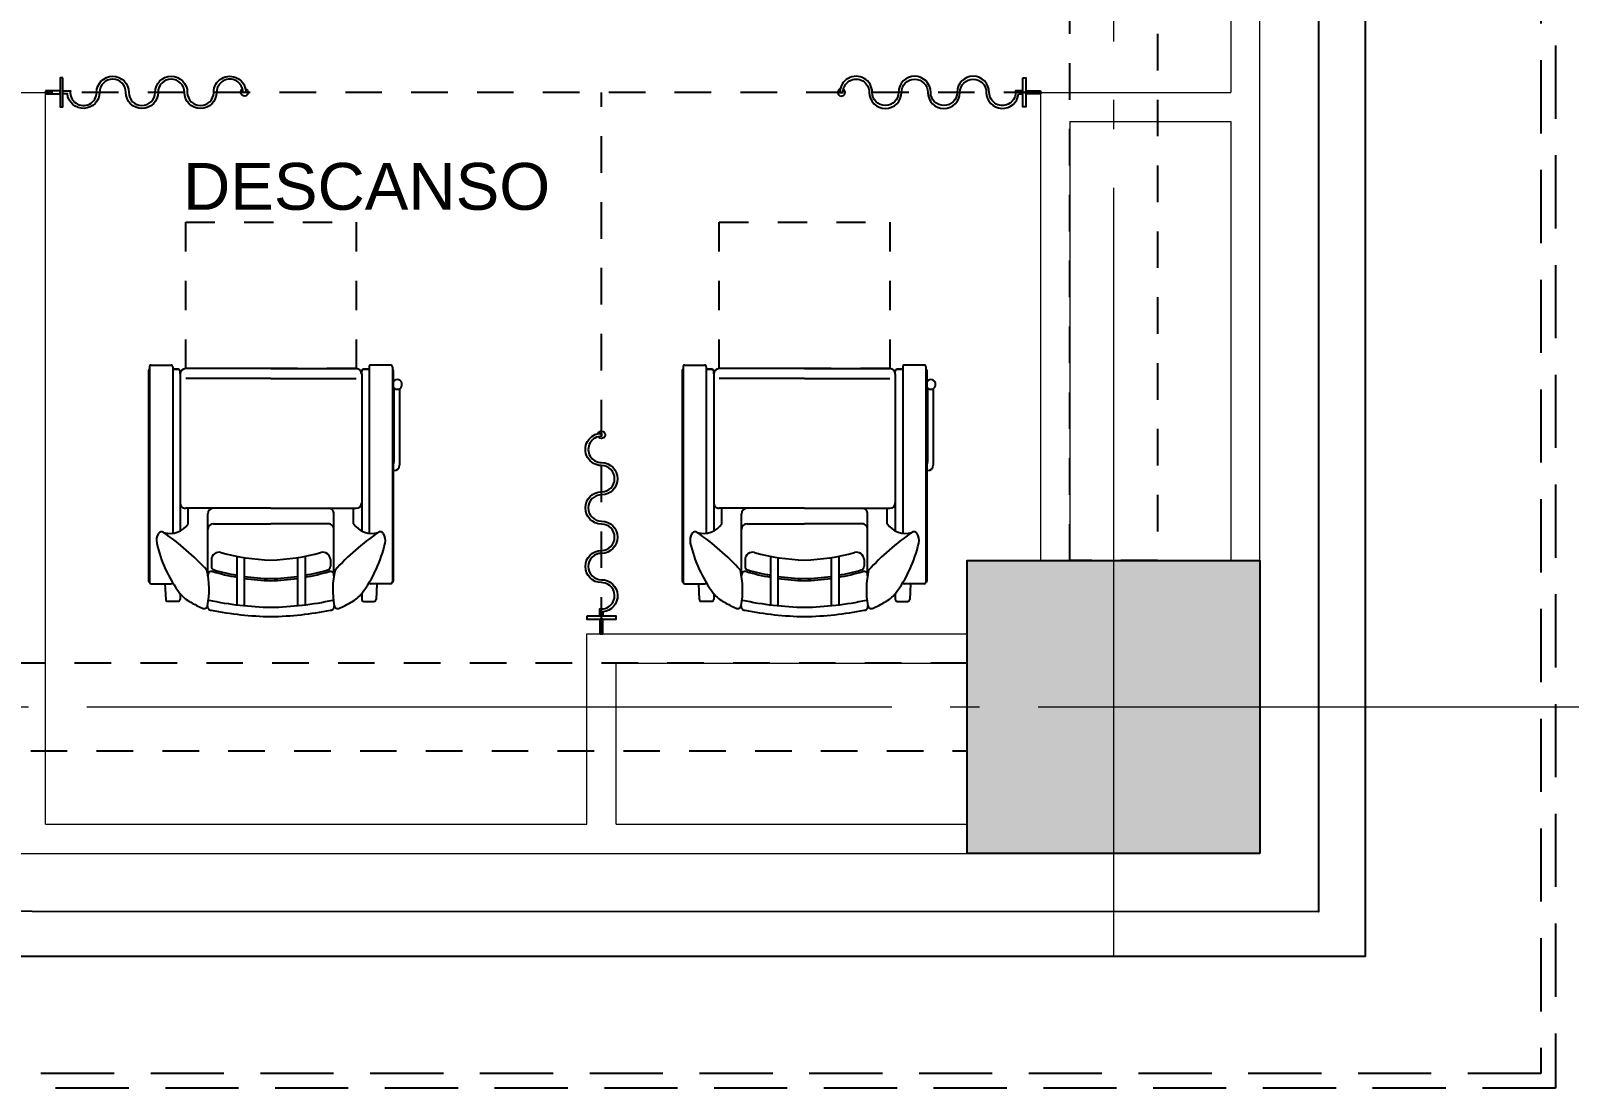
# Model space of a CAD drawing. Header units: metres. Extents: x -22.5 to 67.5, y 0 to 64.7.
# Drawn here: x 43.11 to 48.36, y 32.72 to 36.34 of the extents above; entities that cross this region are included whole.
import ezdxf

# ---------------------------------------------------------------- set-up
doc = ezdxf.new("R2010")
doc.units = ezdxf.units.M
for name, pattern in [('EJES630', [6.3, 5.5, -0.4, 0, -0.4]), ('XREF PB NEURO-ONCOLOGIA$0$ACAD_ISO03W100', [30, 12, -18]), ('XREF PB NEURO-ONCOLOGIA$0$CONJUNTO TLAHUAC$0$HIDDEN2', [0.1875, 0.125, -0.0625]), ('XREF PB NEURO-ONCOLOGIA$0$DASHED2', [0.375, 0.25, -0.125]), ('XREF PB NEURO-ONCOLOGIA$0$HIDDEN2', [0.1875, 0.125, -0.0625])]:
    doc.linetypes.add(name, pattern=pattern)
doc.layers.add('EJES', color=11, linetype='EJES630', lineweight=0)
doc.layers.add('XREF PB NEURO-ONCOLOGIA$0$MUROS DE TABLAROCA', color=150, linetype='Continuous', lineweight=13)
for name, color, linetype in [('TEXTO', 7, 'Continuous'), ('XREF PB NEURO-ONCOLOGIA$0$-CG-M-WALL', 7, 'Continuous'), ('XREF PB NEURO-ONCOLOGIA$0$COLUMNAS', 6, 'Continuous'), ('XREF PB NEURO-ONCOLOGIA$0$CONTRAVENTEOS', 6, 'XREF PB NEURO-ONCOLOGIA$0$HIDDEN2'), ('XREF PB NEURO-ONCOLOGIA$0$CORTINAS', 8, 'Continuous'), ('XREF PB NEURO-ONCOLOGIA$0$LAMINA MULTIPERFORADA', 9, 'Continuous'), ('XREF PB NEURO-ONCOLOGIA$0$MOBILIARIO', 161, 'Continuous'), ('XREF PB NEURO-ONCOLOGIA$0$NOVIDESA', 11, 'Continuous'), ('XREF PB NEURO-ONCOLOGIA$0$PROYECCIÓN', 8, 'XREF PB NEURO-ONCOLOGIA$0$CONJUNTO TLAHUAC$0$HIDDEN2')]:
    doc.layers.add(name, color=color, linetype=linetype)
doc.styles.add('100 LOCALES 25', font='arial.ttf', dxfattribs={"height": 0.25})

# ---------------------------------------------------------------- blocks, each defined once
blk = doc.blocks.new('XREF PB NEURO-ONCOLOGIA$0$C-1')
at = {"layer": 'XREF PB NEURO-ONCOLOGIA$0$-CG-M-WALL', "true_color": 0x636466}
h = blk.add_hatch(color=251, dxfattribs=at)
h.dxf.hatch_style = 1
h.paths.add_polyline_path([(-0.5, -0.5), (-0.5, 0.5), (0.5, 0.5), (0.5, -0.5)])
blk.add_lwpolyline([(-0.5, -0.5), (-0.5, 0.5), (0.5, 0.5), (0.5, -0.5)], close=True)
blk = doc.blocks.new('XREF PB NEURO-ONCOLOGIA$0$XR-00$0$PERS')
at = {"layer": 'XREF PB NEURO-ONCOLOGIA$0$MOBILIARIO'}
blk.add_line((0, 0.685), (0, 0.675), dxfattribs=at)
for points in [[(0, 0.485, -1), (0, 0.575, 1.000559), (0, 0.685), (0, 0.675, -1.000559), (0, 0.585, 1), (0, 0.475)], [(0, 0.475, -1), (0, 0.385, 1), (0, 0.275)], [(0, 0.285, -1), (0, 0.375, 1), (0, 0.485)], [(0, 0.275, -1), (0, 0.185, 0.955488), (-0.005, 0.0752), (-0.005, 0.06), (0.005, 0.06), (0.005, 0.0853, -1.05728), (0, 0.175, 1), (0, 0.285)]]:
    blk.add_lwpolyline(points, format="xyb", dxfattribs=at)
for points in [[(0.05, 0.06), (0.05, 0.05), (-0.05, 0.05), (-0.05, 0.06)], [(0.005, 0), (-0.005, 0), (-0.005, 0.05), (0.005, 0.05)]]:
    blk.add_lwpolyline(points, close=True, dxfattribs=at)
blk.add_arc((0, 0.68), 0.0127, 16.6522, 329.9757, dxfattribs=at)
blk = doc.blocks.new('XREF PB NEURO-ONCOLOGIA$0$A$C77345D57')
for p, q in [((0.0022, 0.8453), (0.0032, 0.8453)), ((0.0032, 0.8532), (0.0032, 0.1161)), ((0.0095, 0.8595), (0.0762, 0.8595)), ((0.0095, 0.8595), (0.0762, 0.8595)), ((0.0095, 0.8595), (0.0762, 0.8595)), ((0.0826, 0.8532), (0.0826, 0.2848)), ((0.0826, 0.8532), (0.0826, 0.2848)), ((0.0826, 0.8453), (0.1016, 0.8453)), ((0.1016, 0.8453), (0.0828, 0.8453)), ((0.4182, 0.8472), (0.127, 0.8472)), ((0.4182, 0.8472), (0.7093, 0.8472)), ((0.7347, 0.8453), (0.7535, 0.8453)), ((0.7538, 0.8453), (0.7347, 0.8453)), ((0.7538, 0.8532), (0.7538, 0.2848)), ((0.7538, 0.8532), (0.7538, 0.2848)), ((0.8268, 0.8595), (0.7601, 0.8595)), ((0.8268, 0.8595), (0.7601, 0.8595)), ((0.8268, 0.8595), (0.7601, 0.8595)), ((0.8331, 0.8532), (0.8331, 0.1161)), ((0.8342, 0.8453), (0.8331, 0.8453)), ((0, 0.8405), (0, 0.1216)), ((0.0826, 0.7929), (0.0826, 0.2927)), ((0.108, 0.8291), (0.108, 0.8389)), ((0.108, 0.8291), (0.108, 0.7929)), ((0.108, 0.7929), (0.108, 0.2927)), ((0.4182, 0.8137), (0.127, 0.8137)), ((0.4182, 0.8137), (0.7093, 0.8137)), ((0.7284, 0.8291), (0.7284, 0.8389)), ((0.7284, 0.8291), (0.7284, 0.7929)), ((0.7284, 0.7929), (0.7284, 0.2927)), ((0.7538, 0.7929), (0.7538, 0.2927)), ((0.8363, 0.8405), (0.8363, 0.1216)), ((0.8384, 0.7809), (0.8384, 0.5273)), ((0.8576, 0.7788), (0.8576, 0.5178)), ((0.108, 0.6141), (0.108, 0.2927)), ((0.7284, 0.6141), (0.7284, 0.2927)), ((0.8363, 0.4988), (0.8385, 0.4988)), ((0.4182, 0.3701), (0.127, 0.3701)), ((0.4182, 0.3701), (0.127, 0.3701)), ((0.1359, 0.317), (0.1359, 0.3701)), ((0.4182, 0.3701), (0.7093, 0.3701)), ((0.4182, 0.3701), (0.7093, 0.3701)), ((0.7005, 0.317), (0.7005, 0.3701)), ((0.2028, 0.3043), (0.2028, 0.351)), ((0.6335, 0.3043), (0.6335, 0.351)), ((0.2028, 0.1399), (0.2028, 0.3043)), ((0.6335, 0.1399), (0.6335, 0.3043)), ((0.2149, 0.1946), (0.2149, 0.1718)), ((0.3014, 0.2063), (0.3014, 0.0402)), ((0.3268, 0.2018), (0.3268, 0.0373)), ((0.5095, 0.2018), (0.5095, 0.0373)), ((0.5349, 0.2063), (0.5349, 0.0402)), ((0.6214, 0.1946), (0.6214, 0.1718)), ((0.0095, 0.1121), (0.0762, 0.1121)), ((0.0558, 0.1121), (0.0587, 0.0586)), ((0.8268, 0.1121), (0.7601, 0.1121)), ((0.7805, 0.1121), (0.7776, 0.0586))]:
    blk.add_line(p, q)
at = {"linetype": 'Continuous'}
for p, q in [((0.2218, 0.317), (0.4182, 0.317)), ((0.6145, 0.317), (0.4182, 0.317)), ((0.108, 0.0786), (0.108, 0.0586)), ((0.7284, 0.0786), (0.7284, 0.0586)), ((0.1016, 0.0522), (0.0651, 0.0522)), ((0.7347, 0.0522), (0.7712, 0.0522))]:
    blk.add_line(p, q, dxfattribs=at)
at = {"linetype": 'XREF PB NEURO-ONCOLOGIA$0$ACAD_ISO03W100', "ltscale": 0.00075}
blk.add_lwpolyline([(0.127, 0.8472), (0.127, 1.3472), (0.7093, 1.3472), (0.7093, 0.8472), (0.127, 0.8472)], dxfattribs=at)
for centre, radius, start, end in [((0.0064, 0.8405), 0.00635, 131.4095, 180), ((0.0095, 0.8532), 0.00635, 90, 180), ((0.0762, 0.8532), 0.00635, 360, 90), ((0.1016, 0.8389), 0.00635, 360, 90), ((0.127, 0.8281), 0.0191, 90, 180), ((0.127, 0.8281), 0.0191, 90, 180), ((0.7093, 0.8281), 0.0191, 360, 90), ((0.7093, 0.8281), 0.0191, 360, 90), ((0.7347, 0.8389), 0.00635, 90, 180), ((0.7601, 0.8532), 0.00635, 90, 180), ((0.8268, 0.8532), 0.00635, 360, 90), ((0.83, 0.8405), 0.00635, 360, 48.5905), ((0.8495, 0.7932), 0.0165, 217.2248, 142.7752), ((0.8289, 0.5273), 0.00953, 321.1675, 360), ((0.8385, 0.5178), 0.0191, 270, 360), ((0.127, 0.3891), 0.0191, 180, 270), ((0.2218, 0.351), 0.0191, 90, 180), ((0.6145, 0.351), 0.0191, 360, 90), ((0.7093, 0.3891), 0.0191, 270, 360), ((0.2218, 0.2979), 0.0191, 90, 180), ((0.6145, 0.2979), 0.0191, 360, 90), ((0.2403, 0.1946), 0.0254, 74.5091, 180), ((0.596, 0.1946), 0.0254, 360, 105.4909), ((0.2276, 0.1718), 0.0127, 180, 254.0538), ((0.6087, 0.1718), 0.0127, 285.9462, 360), ((0.0064, 0.1216), 0.00635, 180, 240), ((0.0095, 0.1185), 0.00635, 180, 270), ((0.0762, 0.1185), 0.00635, 270, 341.6477), ((0.7601, 0.1185), 0.00635, 198.3523, 270), ((0.8268, 0.1185), 0.00635, 270, 360), ((0.83, 0.1216), 0.00635, 300, 360)]:
    blk.add_arc(centre, radius, start, end)
at = {"linetype": 'Continuous'}
for centre, radius, start, end in [((0.0729, 0.361), 0.0768, 253.8026, 325.0404), ((0.7634, 0.361), 0.0768, 214.9596, 286.1974), ((0.0705, 0.2605), 0.0435, 148.0767, 191.9965), ((0.0444, 0.2768), 0.0127, 55.6819, 148.0767), ((-0.4171, -0.3993), 0.8313, 42.1644, 55.6819), ((-0.4171, -0.3993), 0.8313, 42.1644, 55.6819), ((1.2534, -0.3993), 0.8313, 124.3181, 137.8356), ((1.2534, -0.3993), 0.8313, 124.3181, 137.8356), ((0.7919, 0.2768), 0.0127, 31.9233, 124.3181), ((0.7658, 0.2605), 0.0435, 348.0035, 31.9233), ((0.4655, 0.349), 0.4483, 192.5677, 217.0124), ((0.4402, 0.9156), 0.7227, 254.5091, 268.2562), ((0.3962, 0.9156), 0.7227, 271.7438, 285.4909), ((0.3708, 0.349), 0.4483, 322.9876, 347.4323), ((-0.0887, 0.0913), 0.2955, 349.4558, 13.1768), ((0.4402, 0.9156), 0.7862, 254.0538, 259.8385), ((0.3962, 0.9156), 0.7862, 280.1615, 285.9462), ((0.925, 0.0913), 0.2955, 166.8232, 190.5442), ((0.2153, 0.142), 0.0127, 71.6956, 189.4507), ((0.4402, 0.9086), 0.7862, 253.6867, 259.8385), ((0.4402, 0.9156), 0.7862, 261.7102, 268.3971), ((0.4402, 0.9086), 0.7862, 261.7102, 268.3971), ((0.3962, 0.9156), 0.7862, 271.6029, 278.2898), ((0.3962, 0.9086), 0.7862, 271.6029, 278.2898), ((0.3962, 0.9086), 0.7862, 280.1615, 286.3133), ((0.621, 0.142), 0.0127, 350.5493, 108.3044), ((0.0651, 0.0586), 0.00635, 180, 270), ((0.1016, 0.0586), 0.00635, 270, 0), ((0.199, 0.1532), 0.1177, 219.0428, 242.3713), ((0.4402, 1.1489), 1.1173, 257.9046, 268.8681), ((0.3961, 1.1489), 1.1173, 271.1319, 282.0954), ((0.6373, 0.1532), 0.1177, 297.6287, 320.9572), ((0.7347, 0.0586), 0.00635, 180, 270), ((0.7712, 0.0586), 0.00635, 270, 360), ((0.4158, 0.5314), 0.5536, 240.6421, 245.2619), ((0.1894, 0.0402), 0.0127, 245.2619, 349.5816), ((0.2143, 0.0349), 0.0127, 169.4558, 270), ((0.4402, 1.1489), 1.1491, 258.6504, 268.8681), ((0.3961, 1.1489), 1.1491, 271.1319, 281.3496), ((0.622, 0.0349), 0.0127, 270, 10.5442), ((0.6469, 0.0402), 0.0127, 190.4184, 294.7381), ((0.4205, 0.5314), 0.5536, 294.7381, 299.3579)]:
    blk.add_arc(centre, radius, start, end, dxfattribs=at)
blk = doc.blocks.new('XREF PB NEURO-ONCOLOGIA')
at = {"layer": 'XREF PB NEURO-ONCOLOGIA$0$CONTRAVENTEOS', "color": 3, "elevation": 0}
blk.add_lwpolyline([(0.7017, -1.0438), (0.7017, 3.9562), (0.4017, 3.9562), (0.4017, -1.0438)], close=True, dxfattribs=at)
at = {"layer": 'XREF PB NEURO-ONCOLOGIA$0$CONTRAVENTEOS', "elevation": 0}
blk.add_lwpolyline([(1.0517, -1.3938), (6.9017, -1.3938), (6.9017, -1.6938), (1.0517, -1.6938)], close=True, dxfattribs=at)
at = {"layer": 'XREF PB NEURO-ONCOLOGIA$0$LAMINA MULTIPERFORADA', "linetype": 'XREF PB NEURO-ONCOLOGIA$0$DASHED2', "elevation": 0}
for points in [[(-0.7508, 60.8861), (17.0142, 60.8861), (17.0142, 26.9264), (22.3117, 26.9262), (22.3117, -3.0538), (-0.7508, -3.0538)], [(-0.7008, 60.8361), (16.9642, 60.8361), (16.9642, 26.8764), (22.2617, 26.8762), (22.2617, -3.0038), (-0.7008, -3.0038)]]:
    blk.add_lwpolyline(points, close=True, dxfattribs=at)
at = {"layer": 'XREF PB NEURO-ONCOLOGIA$0$MUROS DE TABLAROCA'}
for p, q in [((2.6517, 4.0062), (2.6517, 2.1062)), ((0.0517, 3.9562), (0.0517, -1.0438)), ((0.1517, 2.1062), (2.6517, 2.1062)), ((0.1517, 2.1062), (0.1517, 0.2562)), ((0.1517, 0.2562, 0), (0.8017, 0.2562, 0)), ((0.8017, 0.2562, 0), (0.8017, -1.0438, 0)), ((0.1517, 0.1562, 0), (0.7017, 0.1562, 0)), ((0.1517, 0.1562), (0.1517, -1.0438)), ((0.7017, 0.1562, 0), (0.7017, -1.0438, 0)), ((2.6517, -1.2938), (1.0517, -1.2938, 0)), ((2.6517, -1.2938), (2.6517, -1.9438)), ((2.5517, -1.3938), (1.0517, -1.3938, 0)), ((2.5517, -1.3938), (2.5517, -1.9438))]:
    blk.add_line(p, q, dxfattribs=at)
for points in [[(2.5517, -1.9438), (1.0517, -1.9438), (1.0517, -2.0438), (6.9017, -2.0438), (6.9017, -1.9438), (6.9017, -1.9438)], [(5.5517, -1.9438), (2.6517, -1.9438)]]:
    blk.add_lwpolyline(points, dxfattribs=at)
at = {"layer": 'XREF PB NEURO-ONCOLOGIA$0$NOVIDESA'}
for points in [[(21.6617, -2.4038), (-0.3008, -2.4038), (-0.3008, 24.1262)], [(21.5017, -2.2438), (-0.1483, -2.2438), (-0.1408, 24.1262)]]:
    blk.add_lwpolyline(points, dxfattribs=at)
at = {"layer": 'XREF PB NEURO-ONCOLOGIA$0$PROYECCIÓN'}
for p, q in [((2.6517, -1.2938, 0), (2.6517, 2.1062, 0)), ((0.8017, 0.2062, 0), (2.6517, 0.2062, 0))]:
    blk.add_line(p, q, dxfattribs=at)
at = {"layer": 'XREF PB NEURO-ONCOLOGIA$0$COLUMNAS'}
blk.add_blockref('XREF PB NEURO-ONCOLOGIA$0$C-1', (0.5517, -1.5438, 0), dxfattribs=at)
at = {"layer": 'XREF PB NEURO-ONCOLOGIA$0$CORTINAS', "linetype": 'XREF PB NEURO-ONCOLOGIA$0$DASHED2', "xscale": -1}
for p, rotation in [((2.6517, 2.1062, 0), 180), ((0.8017, 0.2062, 0), 270)]:
    blk.add_blockref('XREF PB NEURO-ONCOLOGIA$0$XR-00$0$PERS', p, dxfattribs=dict(at, rotation=rotation))
at = {"layer": 'XREF PB NEURO-ONCOLOGIA$0$CORTINAS', "linetype": 'XREF PB NEURO-ONCOLOGIA$0$DASHED2'}
blk.add_blockref('XREF PB NEURO-ONCOLOGIA$0$XR-00$0$PERS', (2.6517, -1.2938, 0), dxfattribs=at)
at = {"layer": 'XREF PB NEURO-ONCOLOGIA$0$MOBILIARIO', "rotation": 269.9999999999999}
for p in [(0.8605, 1.7538, 0), (0.8605, -0.0695, 0)]:
    blk.add_blockref('XREF PB NEURO-ONCOLOGIA$0$A$C77345D57', p, dxfattribs=at)

msp = doc.modelspace()

# ---------------------------------------------------------------- block references
at = {"rotation": 90}
msp.add_blockref('XREF PB NEURO-ONCOLOGIA', (45.2634, 33.4734), dxfattribs=at)

# ---------------------------------------------------------------- next in the draw order: linework, layer by layer
at = {"layer": 'EJES', "ltscale": 0.5}
for p, q in [((46.8073, 58.5494, 0), (46.8073, 33.1726)), ((-5.4508, 34.0251, 0), (53.0124, 34.0251, 0))]:
    msp.add_line(p, q, dxfattribs=at)

# ---------------------------------------------------------------- next in the draw order: texts
at = {"layer": 'TEXTO', "insert": (43.4173, 35.8839), "char_height": 0.16, "width": 1.674895, "attachment_point": 1, "style": '100 LOCALES 25'}
msp.add_mtext('\\pxqc;DESCANSO', dxfattribs=at)

doc.saveas('drawing.dxf')
